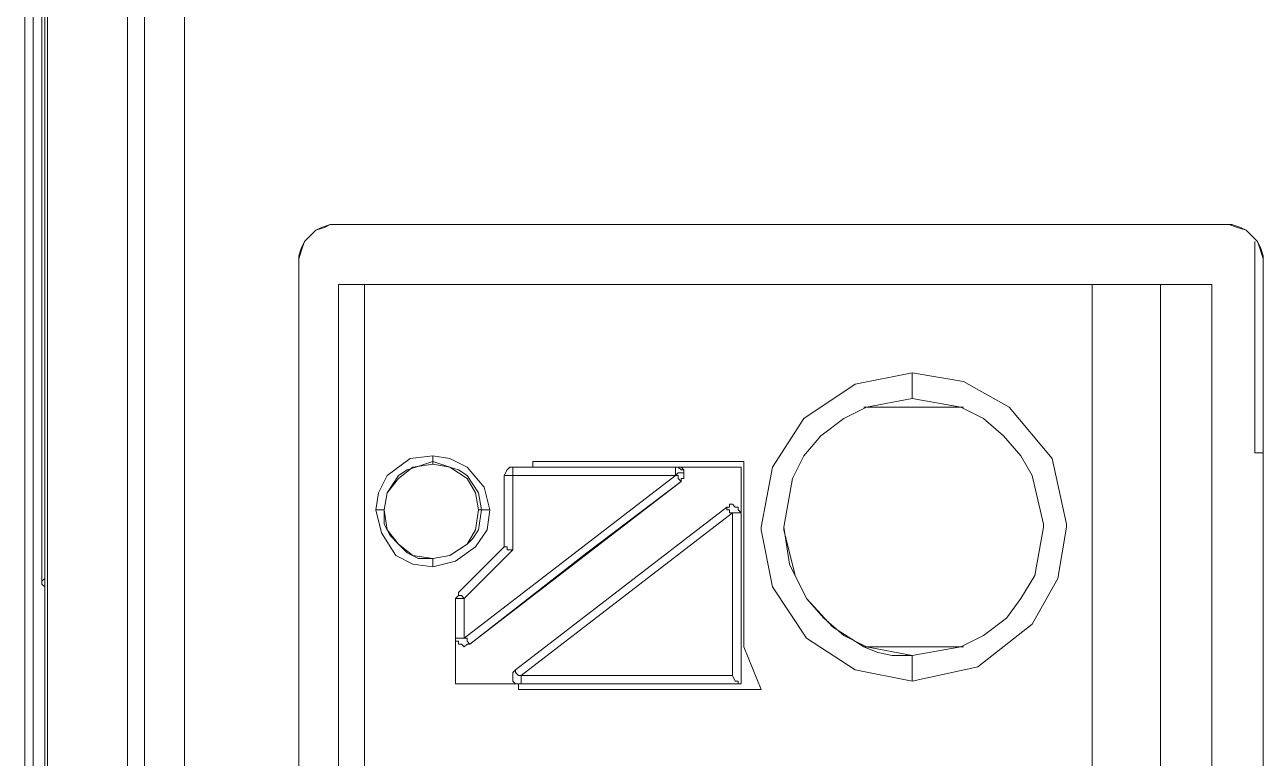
# Model space of a CAD drawing. Header units: centimetres. Extents: x -12.5 to 12.5, y -6.1 to 6.1.
# Drawn here: x -10.485 to -8.954, y 2.333 to 3.24 of the extents above; entities that cross this region are included whole.
import ezdxf

# ---------------------------------------------------------------- set-up
doc = ezdxf.new("R2010")
doc.units = ezdxf.units.CM
doc.header["$MEASUREMENT"] = 0
doc.layers.add('Camada 1', color=7, linetype='Continuous')

msp = doc.modelspace()

# ---------------------------------------------------------------- linework, layer by layer
at = {"layer": 'Camada 1', "lineweight": 9}
for points in [[(-10.48517, -3.75892), (-10.48517, -3.75892), (-10.48517, 3.74466), (-10.48517, 3.74466)], [(-10.47459, 3.72349), (-10.47459, 3.72349), (-10.47459, -3.73776), (-10.47459, -3.73776)], [(-10.464, 3.66352), (-10.464, 3.66352), (-10.464, 2.55227), (-10.464, 2.55227)], [(-10.46048, 2.44644), (-10.46048, 2.44644), (-10.46048, 3.67058), (-10.46048, 3.67058)], [(-10.46048, 2.5558), (-10.46048, 2.5558), (-10.46048, 3.65999), (-10.46048, 3.65999)], [(-10.45695, 3.66705), (-10.45695, 3.66705), (-10.45695, -3.68131), (-10.45695, -3.68131)], [(-10.35817, 3.66705), (-10.35817, 3.66705), (-10.35817, -3.68131), (-10.35817, -3.68131)], [(-10.337, -3.66015), (-10.337, -3.66015), (-10.337, 3.64588), (-10.337, 3.64588)], [(-10.28762, 3.64588), (-10.28762, 3.64588), (-10.28762, -3.66015), (-10.28762, -3.66015)], [(-9.0035, 2.99324), (-9.0035, 2.99324), (-10.09712, 2.99324), (-10.09712, 2.99324)], [(-10.09712, 2.99324), (-10.09712, 2.99324), (-10.09712, 2.99324), (-10.09712, 2.99324)], [(-9.0035, 2.99324), (-9.0035, 2.99324), (-10.09712, 2.99324), (-10.09712, 2.99324)], [(-9.0035, 2.99324), (-9.0035, 2.99324), (-9.0035, 2.99324), (-9.0035, 2.99324)], [(-8.9647, 2.71102), (-8.9647, 2.71102), (-8.9647, 2.97208), (-8.9647, 2.97208)], [(-10.1465, 2.94385), (-10.1465, 2.94385), (-10.1465, 2.09366), (-10.1465, 2.09366)], [(-10.1465, 2.94385), (-10.1465, 2.94385), (-10.1465, 2.94385), (-10.1465, 2.94385)], [(-10.1465, 2.94385), (-10.1465, 2.94385), (-10.1465, 2.18891), (-10.1465, 2.18891)], [(-8.95412, -0.22762), (-8.95412, -0.22762), (-8.95412, 2.94385), (-8.95412, 2.94385)], [(-8.95412, 2.94385), (-8.95412, 2.94385), (-8.95412, 2.94385), (-8.95412, 2.94385)], [(-8.95412, -0.22762), (-8.95412, -0.22762), (-8.95412, 2.94385), (-8.95412, 2.94385)], [(-10.09712, 2.91916), (-10.09712, 2.91916), (-10.09712, 2.41822), (-10.09712, 2.41822)], [(-10.06537, 2.41822), (-10.06537, 2.41822), (-10.06537, 2.91916), (-10.06537, 2.91916)], [(-9.16578, 2.91916), (-9.16578, 2.91916), (-10.06537, 2.91916), (-10.06537, 2.91916)], [(-9.16578, 2.91916), (-9.16578, 2.91916), (-9.16578, -0.21703), (-9.16578, -0.21703)], [(-9.16578, 2.91916), (-9.16578, 2.91916), (-9.08112, 2.91916), (-9.08112, 2.91916)], [(-9.08112, 2.91916), (-9.08112, 2.91916), (-9.08112, 2.41822), (-9.08112, 2.41822)], [(-9.01762, 2.91916), (-9.01762, 2.91916), (-9.01762, 2.41822), (-9.01762, 2.41822)], [(-9.01762, 2.52052), (-9.01762, 2.52052), (-9.01762, 2.91916), (-9.01762, 2.91916)], [(-9.32453, 2.76747), (-9.32453, 2.76747), (-9.448, 2.76747), (-9.448, 2.76747)], [(-8.95412, 2.71102), (-8.95412, 2.71102), (-8.9647, 2.71102), (-8.9647, 2.71102)], [(-9.9807, 2.69691), (-9.9807, 2.69691), (-9.9807, 2.70044), (-9.9807, 2.70044)], [(-9.59617, 2.70044), (-9.59617, 2.70044), (-9.85723, 2.70044), (-9.85723, 2.70044)], [(-9.85723, 2.70044), (-9.85723, 2.70044), (-9.85723, 2.69338), (-9.85723, 2.69338)], [(-9.85723, 2.69338), (-9.85723, 2.69338), (-9.85723, 2.70044), (-9.85723, 2.70044)], [(-9.59617, 2.47113), (-9.59617, 2.47113), (-9.59617, 2.70044), (-9.59617, 2.70044)], [(-9.68084, 2.6828), (-9.68084, 2.6828), (-9.94189, 2.48172), (-9.94189, 2.48172)], [(-9.8925, 2.6828), (-9.8925, 2.6828), (-9.8925, 2.59461), (-9.8925, 2.59461)], [(-9.68084, 2.69338), (-9.68084, 2.69338), (-9.88192, 2.69338), (-9.88192, 2.69338)], [(-9.88192, 2.59108), (-9.88192, 2.59108), (-9.88192, 2.6828), (-9.88192, 2.6828)], [(-9.88192, 2.6828), (-9.88192, 2.6828), (-9.68084, 2.6828), (-9.68084, 2.6828)], [(-9.68084, 2.69338), (-9.68084, 2.69338), (-9.5997, 2.69338), (-9.5997, 2.69338)], [(-9.67025, 2.68633), (-9.67025, 2.68633), (-9.67025, 2.6828), (-9.67025, 2.6828)], [(-9.5997, 2.69338), (-9.5997, 2.69338), (-9.5997, 2.42527), (-9.5997, 2.42527)], [(-9.93484, 2.47466), (-9.93484, 2.47466), (-9.67378, 2.67574), (-9.67378, 2.67574)], [(-9.67378, 2.67574), (-9.67378, 2.67574), (-9.67378, 2.67574), (-9.67378, 2.67574)], [(-10.04067, 2.64047), (-10.04067, 2.64047), (-10.04067, 2.64047), (-10.04067, 2.64047)], [(-10.04067, 2.64047), (-10.04067, 2.64047), (-10.04067, 2.64047), (-10.04067, 2.64047)], [(-9.92073, 2.64047), (-9.92073, 2.64047), (-9.92425, 2.64047), (-9.92425, 2.64047)], [(-9.61734, 2.64399), (-9.61734, 2.64399), (-9.87839, 2.44291), (-9.87839, 2.44291)], [(-9.87134, 2.43586), (-9.87134, 2.43586), (-9.61028, 2.63694), (-9.61028, 2.63694)], [(-9.61028, 2.63694), (-9.61028, 2.63694), (-9.61028, 2.43586), (-9.61028, 2.43586)], [(-9.5997, 2.63694), (-9.5997, 2.63694), (-9.5997, 2.42527), (-9.5997, 2.42527)], [(-9.5997, 2.63694), (-9.5997, 2.63694), (-9.5997, 2.63694), (-9.5997, 2.63694)], [(-9.575, 2.6193), (-9.575, 2.6193), (-9.575, 2.61577), (-9.575, 2.61577)], [(-9.54678, 2.61577), (-9.54678, 2.61577), (-9.54678, 2.6193), (-9.54678, 2.6193)], [(-9.54678, 2.6193), (-9.54678, 2.6193), (-9.54678, 2.6193), (-9.54678, 2.6193)], [(-9.22575, 2.62283), (-9.22575, 2.62283), (-9.22575, 2.6193), (-9.22575, 2.6193)], [(-9.19753, 2.6193), (-9.19753, 2.6193), (-9.19753, 2.62283), (-9.19753, 2.62283)], [(-9.8925, 2.59461), (-9.8925, 2.59461), (-9.94895, 2.53816), (-9.94895, 2.53816)], [(-9.94189, 2.53111), (-9.94189, 2.53111), (-9.88192, 2.59108), (-9.88192, 2.59108)], [(-9.9807, 2.58049), (-9.9807, 2.58049), (-9.9807, 2.58049), (-9.9807, 2.58049)], [(-9.9807, 2.58049), (-9.9807, 2.58049), (-9.9807, 2.58049), (-9.9807, 2.58049)], [(-10.464, 2.55227), (-10.464, 2.55227), (-10.46048, 2.5558), (-10.46048, 2.5558)], [(-10.46048, 2.5558), (-10.46048, 2.5558), (-10.46048, 2.5558), (-10.46048, 2.5558)], [(-9.95248, 2.53111), (-9.95248, 2.53111), (-9.95248, 2.48172), (-9.95248, 2.48172)], [(-9.94895, 2.53463), (-9.94895, 2.53463), (-9.94895, 2.53816), (-9.94895, 2.53816)], [(-9.94189, 2.48172), (-9.94189, 2.48172), (-9.94189, 2.53111), (-9.94189, 2.53111)], [(-9.01762, 2.52052), (-9.01762, 2.52052), (-9.01762, 2.41822), (-9.01762, 2.41822)], [(-9.93484, 2.47466), (-9.93484, 2.47466), (-9.93484, 2.47466), (-9.93484, 2.47466)], [(-9.575, 2.41822), (-9.575, 2.41822), (-9.59617, 2.47113), (-9.59617, 2.47113)], [(-9.448, 2.47113), (-9.448, 2.47113), (-9.32453, 2.47113), (-9.32453, 2.47113)], [(-10.46048, 2.44291), (-10.46048, 2.44291), (-10.46048, 2.44644), (-10.46048, 2.44644)], [(-10.46048, 2.44291), (-10.46048, 2.44291), (-10.46048, 1.54333), (-10.46048, 1.54333)], [(-9.88192, 2.43233), (-9.88192, 2.43233), (-9.88192, 2.43586), (-9.88192, 2.43586)], [(-9.61028, 2.43586), (-9.61028, 2.43586), (-9.87134, 2.43586), (-9.87134, 2.43586)], [(-9.87134, 2.42527), (-9.87134, 2.42527), (-9.95248, 2.42527), (-9.95248, 2.42527)], [(-9.87487, 2.42527), (-9.87487, 2.42527), (-9.87487, 2.41822), (-9.87487, 2.41822)], [(-9.87487, 2.42527), (-9.87487, 2.42527), (-9.87487, 2.41822), (-9.87487, 2.41822)], [(-9.5997, 2.42527), (-9.5997, 2.42527), (-9.87134, 2.42527), (-9.87134, 2.42527)], [(-10.09712, 2.41822), (-10.09712, 2.41822), (-10.09712, -0.21703), (-10.09712, -0.21703)], [(-10.06537, -0.21703), (-10.06537, -0.21703), (-10.06537, 2.41822), (-10.06537, 2.41822)], [(-9.08112, 2.41822), (-9.08112, 2.41822), (-9.08112, 1.9208), (-9.08112, 1.9208)], [(-9.01762, 2.41822), (-9.01762, 2.41822), (-9.01762, -0.21703), (-9.01762, -0.21703)], [(-9.01762, 2.01958), (-9.01762, 2.01958), (-9.01762, 2.41822), (-9.01762, 2.41822)]]:
    msp.add_open_spline(points, degree=3, dxfattribs=at)
for points, knots in [([(-10.1465, 2.94385), (-10.1465, 2.94385), (-10.1465, 2.95444), (-10.1465, 2.95444), (-10.1465, 2.95444), (-10.14298, 2.96502), (-10.14298, 2.96502), (-10.14298, 2.96502), (-10.13945, 2.97208), (-10.13945, 2.97208), (-10.13945, 2.97208), (-10.13239, 2.97913), (-10.13239, 2.97913), (-10.13239, 2.97913), (-10.12534, 2.98619), (-10.12534, 2.98619), (-10.12534, 2.98619), (-10.11828, 2.98972), (-10.11828, 2.98972), (-10.11828, 2.98972), (-10.1077, 2.99324), (-10.1077, 2.99324), (-10.1077, 2.99324), (-10.09712, 2.99324), (-10.09712, 2.99324)], [0, 0, 0, 0, 0.125, 0.125, 0.125, 0.25, 0.25, 0.25, 0.375, 0.375, 0.375, 0.5, 0.5, 0.5, 0.625, 0.625, 0.625, 0.75, 0.75, 0.75, 0.875, 0.875, 0.875, 1, 1, 1, 1]), ([(-10.09712, 2.99324), (-10.09712, 2.99324), (-10.1077, 2.99324), (-10.1077, 2.99324), (-10.1077, 2.99324), (-10.11475, 2.98972), (-10.11475, 2.98972), (-10.11475, 2.98972), (-10.12534, 2.98619), (-10.12534, 2.98619), (-10.12534, 2.98619), (-10.13239, 2.97913), (-10.13239, 2.97913), (-10.13239, 2.97913), (-10.13945, 2.97208), (-10.13945, 2.97208), (-10.13945, 2.97208), (-10.14298, 2.96149), (-10.14298, 2.96149), (-10.14298, 2.96149), (-10.1465, 2.95091), (-10.1465, 2.95091), (-10.1465, 2.95091), (-10.1465, 2.94385), (-10.1465, 2.94385)], [0, 0, 0, 0, 0.125, 0.125, 0.125, 0.25, 0.25, 0.25, 0.375, 0.375, 0.375, 0.5, 0.5, 0.5, 0.625, 0.625, 0.625, 0.75, 0.75, 0.75, 0.875, 0.875, 0.875, 1, 1, 1, 1]), ([(-9.0035, 2.99324), (-9.0035, 2.99324), (-8.99292, 2.99324), (-8.99292, 2.99324), (-8.99292, 2.99324), (-8.98234, 2.98972), (-8.98234, 2.98972), (-8.98234, 2.98972), (-8.97528, 2.98619), (-8.97528, 2.98619), (-8.97528, 2.98619), (-8.96823, 2.97913), (-8.96823, 2.97913), (-8.96823, 2.97913), (-8.96117, 2.97208), (-8.96117, 2.97208), (-8.96117, 2.97208), (-8.95764, 2.96502), (-8.95764, 2.96502), (-8.95764, 2.96502), (-8.95412, 2.95444), (-8.95412, 2.95444), (-8.95412, 2.95444), (-8.95412, 2.94385), (-8.95412, 2.94385)], [0, 0, 0, 0, 0.125, 0.125, 0.125, 0.25, 0.25, 0.25, 0.375, 0.375, 0.375, 0.5, 0.5, 0.5, 0.625, 0.625, 0.625, 0.75, 0.75, 0.75, 0.875, 0.875, 0.875, 1, 1, 1, 1]), ([(-8.95412, 2.94385), (-8.95412, 2.94385), (-8.95412, 2.95091), (-8.95412, 2.95091), (-8.95412, 2.95091), (-8.95764, 2.96149), (-8.95764, 2.96149), (-8.95764, 2.96149), (-8.96117, 2.97208), (-8.96117, 2.97208), (-8.96117, 2.97208), (-8.96823, 2.97913), (-8.96823, 2.97913), (-8.96823, 2.97913), (-8.97528, 2.98619), (-8.97528, 2.98619), (-8.97528, 2.98619), (-8.98587, 2.98972), (-8.98587, 2.98972), (-8.98587, 2.98972), (-8.99645, 2.99324), (-8.99645, 2.99324), (-8.99645, 2.99324), (-9.0035, 2.99324), (-9.0035, 2.99324)], [0, 0, 0, 0, 0.125, 0.125, 0.125, 0.25, 0.25, 0.25, 0.375, 0.375, 0.375, 0.5, 0.5, 0.5, 0.625, 0.625, 0.625, 0.75, 0.75, 0.75, 0.875, 0.875, 0.875, 1, 1, 1, 1]), ([(-10.06537, 2.91916), (-10.06537, 2.91916), (-10.07948, 2.91916), (-10.07948, 2.91916), (-10.07948, 2.91916), (-10.08653, 2.91916), (-10.08653, 2.91916), (-10.08653, 2.91916), (-10.09359, 2.91916), (-10.09359, 2.91916), (-10.09359, 2.91916), (-10.09712, 2.91916), (-10.09712, 2.91916)], [0, 0, 0, 0, 0.25, 0.25, 0.25, 0.5, 0.5, 0.5, 0.75, 0.75, 0.75, 1, 1, 1, 1]), ([(-9.01762, 2.91916), (-9.01762, 2.91916), (-9.02114, 2.91916), (-9.02114, 2.91916), (-9.02114, 2.91916), (-9.03525, 2.91916), (-9.03525, 2.91916), (-9.03525, 2.91916), (-9.05642, 2.91916), (-9.05642, 2.91916), (-9.05642, 2.91916), (-9.08112, 2.91916), (-9.08112, 2.91916)], [0, 0, 0, 0, 0.25, 0.25, 0.25, 0.5, 0.5, 0.5, 0.75, 0.75, 0.75, 1, 1, 1, 1]), ([(-9.38803, 2.8098), (-9.38803, 2.8098), (-9.45859, 2.79569), (-9.45859, 2.79569), (-9.45859, 2.79569), (-9.52209, 2.75336), (-9.52209, 2.75336), (-9.52209, 2.75336), (-9.56089, 2.69338), (-9.56089, 2.69338), (-9.56089, 2.69338), (-9.575, 2.6193), (-9.575, 2.6193)], [0, 0, 0, 0, 0.25, 0.25, 0.25, 0.5, 0.5, 0.5, 0.75, 0.75, 0.75, 1, 1, 1, 1]), ([(-9.19753, 2.62283), (-9.19753, 2.62283), (-9.21517, 2.70397), (-9.21517, 2.70397), (-9.21517, 2.70397), (-9.26809, 2.76747), (-9.26809, 2.76747), (-9.26809, 2.76747), (-9.32453, 2.79922), (-9.32453, 2.79922), (-9.32453, 2.79922), (-9.38803, 2.8098), (-9.38803, 2.8098)], [0, 0, 0, 0, 0.25, 0.25, 0.25, 0.5, 0.5, 0.5, 0.75, 0.75, 0.75, 1, 1, 1, 1]), ([(-9.38803, 2.77805), (-9.38803, 2.77805), (-9.38803, 2.78158), (-9.38803, 2.78158), (-9.38803, 2.78158), (-9.38803, 2.7851), (-9.38803, 2.7851), (-9.38803, 2.7851), (-9.38803, 2.78863), (-9.38803, 2.78863), (-9.38803, 2.78863), (-9.38803, 2.79216), (-9.38803, 2.79216), (-9.38803, 2.79216), (-9.38803, 2.79922), (-9.38803, 2.79922), (-9.38803, 2.79922), (-9.38803, 2.80274), (-9.38803, 2.80274), (-9.38803, 2.80274), (-9.38803, 2.8098), (-9.38803, 2.8098)], [0, 0, 0, 0, 0.1428571, 0.1428571, 0.1428571, 0.2857143, 0.2857143, 0.2857143, 0.4285714, 0.4285714, 0.4285714, 0.5714286, 0.5714286, 0.5714286, 0.7142857, 0.7142857, 0.7142857, 0.8571429, 0.8571429, 0.8571429, 1, 1, 1, 1]), ([(-9.54678, 2.6193), (-9.54678, 2.6193), (-9.5362, 2.67927), (-9.5362, 2.67927), (-9.5362, 2.67927), (-9.52209, 2.70749), (-9.52209, 2.70749), (-9.52209, 2.70749), (-9.50092, 2.73219), (-9.50092, 2.73219), (-9.50092, 2.73219), (-9.4727, 2.75336), (-9.4727, 2.75336), (-9.4727, 2.75336), (-9.44448, 2.76747), (-9.44448, 2.76747), (-9.44448, 2.76747), (-9.38803, 2.77805), (-9.38803, 2.77805)], [0, 0, 0, 0, 0.1666667, 0.1666667, 0.1666667, 0.3333333, 0.3333333, 0.3333333, 0.5, 0.5, 0.5, 0.6666667, 0.6666667, 0.6666667, 0.8333333, 0.8333333, 0.8333333, 1, 1, 1, 1]), ([(-9.38803, 2.77805), (-9.38803, 2.77805), (-9.32806, 2.76747), (-9.32806, 2.76747), (-9.32806, 2.76747), (-9.29984, 2.75336), (-9.29984, 2.75336), (-9.29984, 2.75336), (-9.27514, 2.73219), (-9.27514, 2.73219), (-9.27514, 2.73219), (-9.25398, 2.70749), (-9.25398, 2.70749), (-9.25398, 2.70749), (-9.23987, 2.6828), (-9.23987, 2.6828), (-9.23987, 2.6828), (-9.22575, 2.62283), (-9.22575, 2.62283)], [0, 0, 0, 0, 0.1666667, 0.1666667, 0.1666667, 0.3333333, 0.3333333, 0.3333333, 0.5, 0.5, 0.5, 0.6666667, 0.6666667, 0.6666667, 0.8333333, 0.8333333, 0.8333333, 1, 1, 1, 1]), ([(-9.9807, 2.70749), (-9.9807, 2.70749), (-10.00892, 2.70397), (-10.00892, 2.70397), (-10.00892, 2.70397), (-10.03714, 2.6828), (-10.03714, 2.6828), (-10.03714, 2.6828), (-10.04773, 2.66163), (-10.04773, 2.66163), (-10.04773, 2.66163), (-10.05125, 2.64047), (-10.05125, 2.64047)], [0, 0, 0, 0, 0.25, 0.25, 0.25, 0.5, 0.5, 0.5, 0.75, 0.75, 0.75, 1, 1, 1, 1]), ([(-10.04067, 2.64047), (-10.04067, 2.64047), (-10.03714, 2.66163), (-10.03714, 2.66163), (-10.03714, 2.66163), (-10.03009, 2.67222), (-10.03009, 2.67222), (-10.03009, 2.67222), (-10.02303, 2.6828), (-10.02303, 2.6828), (-10.02303, 2.6828), (-10.01245, 2.68986), (-10.01245, 2.68986), (-10.01245, 2.68986), (-10.00187, 2.69338), (-10.00187, 2.69338), (-10.00187, 2.69338), (-9.9807, 2.70044), (-9.9807, 2.70044)], [0, 0, 0, 0, 0.1666667, 0.1666667, 0.1666667, 0.3333333, 0.3333333, 0.3333333, 0.5, 0.5, 0.5, 0.6666667, 0.6666667, 0.6666667, 0.8333333, 0.8333333, 0.8333333, 1, 1, 1, 1]), ([(-9.9807, 2.69691), (-9.9807, 2.69691), (-10.00539, 2.69338), (-10.00539, 2.69338), (-10.00539, 2.69338), (-10.02303, 2.67927), (-10.02303, 2.67927), (-10.02303, 2.67927), (-10.03714, 2.66163), (-10.03714, 2.66163), (-10.03714, 2.66163), (-10.04067, 2.64047), (-10.04067, 2.64047)], [0, 0, 0, 0, 0.25, 0.25, 0.25, 0.5, 0.5, 0.5, 0.75, 0.75, 0.75, 1, 1, 1, 1]), ([(-9.91014, 2.64047), (-9.91014, 2.64047), (-9.9172, 2.66869), (-9.9172, 2.66869), (-9.9172, 2.66869), (-9.93837, 2.69338), (-9.93837, 2.69338), (-9.93837, 2.69338), (-9.95953, 2.70397), (-9.95953, 2.70397), (-9.95953, 2.70397), (-9.9807, 2.70749), (-9.9807, 2.70749)], [0, 0, 0, 0, 0.25, 0.25, 0.25, 0.5, 0.5, 0.5, 0.75, 0.75, 0.75, 1, 1, 1, 1]), ([(-9.9807, 2.70749), (-9.9807, 2.70749), (-9.9807, 2.70749), (-9.9807, 2.70749), (-9.9807, 2.70749), (-9.9807, 2.70397), (-9.9807, 2.70397), (-9.9807, 2.70397), (-9.9807, 2.70044), (-9.9807, 2.70044)], [0, 0, 0, 0, 0.3333333, 0.3333333, 0.3333333, 0.6666667, 0.6666667, 0.6666667, 1, 1, 1, 1]), ([(-9.9807, 2.70044), (-9.9807, 2.70044), (-9.95953, 2.69338), (-9.95953, 2.69338), (-9.95953, 2.69338), (-9.94895, 2.68986), (-9.94895, 2.68986), (-9.94895, 2.68986), (-9.93837, 2.6828), (-9.93837, 2.6828), (-9.93837, 2.6828), (-9.93131, 2.67222), (-9.93131, 2.67222), (-9.93131, 2.67222), (-9.92425, 2.66163), (-9.92425, 2.66163), (-9.92425, 2.66163), (-9.92073, 2.64047), (-9.92073, 2.64047)], [0, 0, 0, 0, 0.1666667, 0.1666667, 0.1666667, 0.3333333, 0.3333333, 0.3333333, 0.5, 0.5, 0.5, 0.6666667, 0.6666667, 0.6666667, 0.8333333, 0.8333333, 0.8333333, 1, 1, 1, 1]), ([(-9.92425, 2.64047), (-9.92425, 2.64047), (-9.92778, 2.66163), (-9.92778, 2.66163), (-9.92778, 2.66163), (-9.93837, 2.67927), (-9.93837, 2.67927), (-9.93837, 2.67927), (-9.95953, 2.69338), (-9.95953, 2.69338), (-9.95953, 2.69338), (-9.9807, 2.69691), (-9.9807, 2.69691)], [0, 0, 0, 0, 0.25, 0.25, 0.25, 0.5, 0.5, 0.5, 0.75, 0.75, 0.75, 1, 1, 1, 1]), ([(-9.8925, 2.6828), (-9.8925, 2.6828), (-9.88898, 2.68986), (-9.88898, 2.68986), (-9.88898, 2.68986), (-9.88545, 2.69338), (-9.88545, 2.69338), (-9.88545, 2.69338), (-9.88192, 2.69338), (-9.88192, 2.69338)], [0, 0, 0, 0, 0.3333333, 0.3333333, 0.3333333, 0.6666667, 0.6666667, 0.6666667, 1, 1, 1, 1]), ([(-9.8925, 2.6828), (-9.8925, 2.6828), (-9.8925, 2.6828), (-9.8925, 2.6828), (-9.8925, 2.6828), (-9.88898, 2.6828), (-9.88898, 2.6828), (-9.88898, 2.6828), (-9.88545, 2.6828), (-9.88545, 2.6828), (-9.88545, 2.6828), (-9.88192, 2.6828), (-9.88192, 2.6828)], [0, 0, 0, 0, 0.25, 0.25, 0.25, 0.5, 0.5, 0.5, 0.75, 0.75, 0.75, 1, 1, 1, 1]), ([(-9.88192, 2.69338), (-9.88192, 2.69338), (-9.88192, 2.69338), (-9.88192, 2.69338), (-9.88192, 2.69338), (-9.88192, 2.68986), (-9.88192, 2.68986)], [0, 0, 0, 0, 0.5, 0.5, 0.5, 1, 1, 1, 1]), ([(-9.88192, 2.68986), (-9.88192, 2.68986), (-9.88192, 2.68986), (-9.88192, 2.68986), (-9.88192, 2.68986), (-9.88192, 2.6828), (-9.88192, 2.6828)], [0, 0, 0, 0, 0.5, 0.5, 0.5, 1, 1, 1, 1]), ([(-9.68084, 2.6828), (-9.68084, 2.6828), (-9.68084, 2.68986), (-9.68084, 2.68986), (-9.68084, 2.68986), (-9.68084, 2.69338), (-9.68084, 2.69338)], [0, 0, 0, 0, 0.5, 0.5, 0.5, 1, 1, 1, 1]), ([(-9.68084, 2.69338), (-9.68084, 2.69338), (-9.67731, 2.69338), (-9.67731, 2.69338), (-9.67731, 2.69338), (-9.67378, 2.69338), (-9.67378, 2.69338), (-9.67378, 2.69338), (-9.67025, 2.68986), (-9.67025, 2.68986), (-9.67025, 2.68986), (-9.67025, 2.68633), (-9.67025, 2.68633)], [0, 0, 0, 0, 0.25, 0.25, 0.25, 0.5, 0.5, 0.5, 0.75, 0.75, 0.75, 1, 1, 1, 1]), ([(-9.67025, 2.6828), (-9.67025, 2.6828), (-9.67025, 2.68986), (-9.67025, 2.68986), (-9.67025, 2.68986), (-9.67378, 2.68986), (-9.67378, 2.68986), (-9.67378, 2.68986), (-9.67731, 2.69338), (-9.67731, 2.69338), (-9.67731, 2.69338), (-9.68084, 2.69338), (-9.68084, 2.69338)], [0, 0, 0, 0, 0.25, 0.25, 0.25, 0.5, 0.5, 0.5, 0.75, 0.75, 0.75, 1, 1, 1, 1]), ([(-9.68084, 2.6828), (-9.68084, 2.6828), (-9.67731, 2.68633), (-9.67731, 2.68633), (-9.67731, 2.68633), (-9.67378, 2.68633), (-9.67378, 2.68633), (-9.67378, 2.68633), (-9.67025, 2.68633), (-9.67025, 2.68633)], [0, 0, 0, 0, 0.3333333, 0.3333333, 0.3333333, 0.6666667, 0.6666667, 0.6666667, 1, 1, 1, 1]), ([(-9.68084, 2.6828), (-9.68084, 2.6828), (-9.67731, 2.6828), (-9.67731, 2.6828), (-9.67731, 2.6828), (-9.67731, 2.67927), (-9.67731, 2.67927), (-9.67731, 2.67927), (-9.67378, 2.67574), (-9.67378, 2.67574)], [0, 0, 0, 0, 0.3333333, 0.3333333, 0.3333333, 0.6666667, 0.6666667, 0.6666667, 1, 1, 1, 1]), ([(-9.67025, 2.6828), (-9.67025, 2.6828), (-9.67025, 2.6828), (-9.67025, 2.6828), (-9.67025, 2.6828), (-9.67025, 2.67927), (-9.67025, 2.67927), (-9.67025, 2.67927), (-9.67378, 2.67927), (-9.67378, 2.67927), (-9.67378, 2.67927), (-9.67378, 2.67574), (-9.67378, 2.67574)], [0, 0, 0, 0, 0.25, 0.25, 0.25, 0.5, 0.5, 0.5, 0.75, 0.75, 0.75, 1, 1, 1, 1]), ([(-9.67378, 2.67574), (-9.67378, 2.67574), (-9.67378, 2.67927), (-9.67378, 2.67927), (-9.67378, 2.67927), (-9.67025, 2.67927), (-9.67025, 2.67927), (-9.67025, 2.67927), (-9.67025, 2.6828), (-9.67025, 2.6828)], [0, 0, 0, 0, 0.3333333, 0.3333333, 0.3333333, 0.6666667, 0.6666667, 0.6666667, 1, 1, 1, 1]), ([(-9.5997, 2.69338), (-9.5997, 2.69338), (-9.5997, 2.66163), (-9.5997, 2.66163), (-9.5997, 2.66163), (-9.5997, 2.63694), (-9.5997, 2.63694)], [0, 0, 0, 0, 0.5, 0.5, 0.5, 1, 1, 1, 1]), ([(-9.93484, 2.47466), (-9.93484, 2.47466), (-9.7902, 2.58755), (-9.7902, 2.58755), (-9.7902, 2.58755), (-9.67378, 2.67574), (-9.67378, 2.67574)], [0, 0, 0, 0, 0.5, 0.5, 0.5, 1, 1, 1, 1]), ([(-10.05125, 2.64047), (-10.05125, 2.64047), (-10.0442, 2.61224), (-10.0442, 2.61224), (-10.0442, 2.61224), (-10.02656, 2.58402), (-10.02656, 2.58402), (-10.02656, 2.58402), (-10.00539, 2.57344), (-10.00539, 2.57344), (-10.00539, 2.57344), (-9.9807, 2.56991), (-9.9807, 2.56991)], [0, 0, 0, 0, 0.25, 0.25, 0.25, 0.5, 0.5, 0.5, 0.75, 0.75, 0.75, 1, 1, 1, 1]), ([(-10.04067, 2.64047), (-10.04067, 2.64047), (-10.04067, 2.64047), (-10.04067, 2.64047), (-10.04067, 2.64047), (-10.0442, 2.64047), (-10.0442, 2.64047), (-10.0442, 2.64047), (-10.04773, 2.64047), (-10.04773, 2.64047), (-10.04773, 2.64047), (-10.05125, 2.64047), (-10.05125, 2.64047)], [0, 0, 0, 0, 0.25, 0.25, 0.25, 0.5, 0.5, 0.5, 0.75, 0.75, 0.75, 1, 1, 1, 1]), ([(-10.01245, 2.58755), (-10.01245, 2.58755), (-10.02303, 2.59813), (-10.02303, 2.59813), (-10.02303, 2.59813), (-10.03362, 2.60872), (-10.03362, 2.60872), (-10.03362, 2.60872), (-10.04067, 2.62283), (-10.04067, 2.62283), (-10.04067, 2.62283), (-10.04067, 2.64047), (-10.04067, 2.64047)], [0, 0, 0, 0, 0.25, 0.25, 0.25, 0.5, 0.5, 0.5, 0.75, 0.75, 0.75, 1, 1, 1, 1]), ([(-10.04067, 2.64047), (-10.04067, 2.64047), (-10.03714, 2.61577), (-10.03714, 2.61577), (-10.03714, 2.61577), (-10.02303, 2.59813), (-10.02303, 2.59813), (-10.02303, 2.59813), (-10.00539, 2.58402), (-10.00539, 2.58402), (-10.00539, 2.58402), (-9.9807, 2.58049), (-9.9807, 2.58049)], [0, 0, 0, 0, 0.25, 0.25, 0.25, 0.5, 0.5, 0.5, 0.75, 0.75, 0.75, 1, 1, 1, 1]), ([(-9.9807, 2.56991), (-9.9807, 2.56991), (-9.95248, 2.57697), (-9.95248, 2.57697), (-9.95248, 2.57697), (-9.92778, 2.59461), (-9.92778, 2.59461), (-9.92778, 2.59461), (-9.91367, 2.61577), (-9.91367, 2.61577), (-9.91367, 2.61577), (-9.91014, 2.64047), (-9.91014, 2.64047)], [0, 0, 0, 0, 0.25, 0.25, 0.25, 0.5, 0.5, 0.5, 0.75, 0.75, 0.75, 1, 1, 1, 1]), ([(-9.92073, 2.64047), (-9.92073, 2.64047), (-9.92425, 2.61577), (-9.92425, 2.61577), (-9.92425, 2.61577), (-9.93131, 2.60519), (-9.93131, 2.60519), (-9.93131, 2.60519), (-9.93837, 2.59813), (-9.93837, 2.59813), (-9.93837, 2.59813), (-9.94895, 2.59108), (-9.94895, 2.59108), (-9.94895, 2.59108), (-9.95953, 2.58402), (-9.95953, 2.58402), (-9.95953, 2.58402), (-9.9807, 2.58049), (-9.9807, 2.58049)], [0, 0, 0, 0, 0.1666667, 0.1666667, 0.1666667, 0.3333333, 0.3333333, 0.3333333, 0.5, 0.5, 0.5, 0.6666667, 0.6666667, 0.6666667, 0.8333333, 0.8333333, 0.8333333, 1, 1, 1, 1]), ([(-9.9807, 2.58049), (-9.9807, 2.58049), (-9.95953, 2.58402), (-9.95953, 2.58402), (-9.95953, 2.58402), (-9.93837, 2.59813), (-9.93837, 2.59813), (-9.93837, 2.59813), (-9.92778, 2.61577), (-9.92778, 2.61577), (-9.92778, 2.61577), (-9.92425, 2.64047), (-9.92425, 2.64047)], [0, 0, 0, 0, 0.25, 0.25, 0.25, 0.5, 0.5, 0.5, 0.75, 0.75, 0.75, 1, 1, 1, 1]), ([(-9.92073, 2.64047), (-9.92073, 2.64047), (-9.92073, 2.64047), (-9.92073, 2.64047), (-9.92073, 2.64047), (-9.9172, 2.64047), (-9.9172, 2.64047), (-9.9172, 2.64047), (-9.91367, 2.64047), (-9.91367, 2.64047), (-9.91367, 2.64047), (-9.91014, 2.64047), (-9.91014, 2.64047)], [0, 0, 0, 0, 0.25, 0.25, 0.25, 0.5, 0.5, 0.5, 0.75, 0.75, 0.75, 1, 1, 1, 1]), ([(-9.61734, 2.64399), (-9.61734, 2.64399), (-9.61381, 2.64399), (-9.61381, 2.64399), (-9.61381, 2.64399), (-9.61381, 2.64752), (-9.61381, 2.64752), (-9.61381, 2.64752), (-9.61028, 2.64752), (-9.61028, 2.64752), (-9.61028, 2.64752), (-9.60675, 2.64399), (-9.60675, 2.64399)], [0, 0, 0, 0, 0.25, 0.25, 0.25, 0.5, 0.5, 0.5, 0.75, 0.75, 0.75, 1, 1, 1, 1]), ([(-9.61734, 2.64399), (-9.61734, 2.64399), (-9.61734, 2.64399), (-9.61734, 2.64399), (-9.61734, 2.64399), (-9.61734, 2.64047), (-9.61734, 2.64047), (-9.61734, 2.64047), (-9.61381, 2.64047), (-9.61381, 2.64047), (-9.61381, 2.64047), (-9.61381, 2.63694), (-9.61381, 2.63694), (-9.61381, 2.63694), (-9.61028, 2.63694), (-9.61028, 2.63694)], [0, 0, 0, 0, 0.2, 0.2, 0.2, 0.4, 0.4, 0.4, 0.6, 0.6, 0.6, 0.8, 0.8, 0.8, 1, 1, 1, 1]), ([(-9.5997, 2.63694), (-9.5997, 2.63694), (-9.60323, 2.64047), (-9.60323, 2.64047), (-9.60323, 2.64047), (-9.60323, 2.64399), (-9.60323, 2.64399), (-9.60323, 2.64399), (-9.60675, 2.64399), (-9.60675, 2.64399), (-9.60675, 2.64399), (-9.61028, 2.64752), (-9.61028, 2.64752)], [0, 0, 0, 0, 0.25, 0.25, 0.25, 0.5, 0.5, 0.5, 0.75, 0.75, 0.75, 1, 1, 1, 1]), ([(-9.5997, 2.63694), (-9.5997, 2.63694), (-9.60323, 2.63694), (-9.60323, 2.63694), (-9.60323, 2.63694), (-9.60675, 2.63694), (-9.60675, 2.63694), (-9.60675, 2.63694), (-9.61028, 2.63694), (-9.61028, 2.63694)], [0, 0, 0, 0, 0.3333333, 0.3333333, 0.3333333, 0.6666667, 0.6666667, 0.6666667, 1, 1, 1, 1]), ([(-9.60675, 2.64399), (-9.60675, 2.64399), (-9.60323, 2.64399), (-9.60323, 2.64399), (-9.60323, 2.64399), (-9.60323, 2.64047), (-9.60323, 2.64047), (-9.60323, 2.64047), (-9.5997, 2.63694), (-9.5997, 2.63694)], [0, 0, 0, 0, 0.3333333, 0.3333333, 0.3333333, 0.6666667, 0.6666667, 0.6666667, 1, 1, 1, 1]), ([(-9.54678, 2.6193), (-9.54678, 2.6193), (-9.53973, 2.57344), (-9.53973, 2.57344), (-9.53973, 2.57344), (-9.51856, 2.53111), (-9.51856, 2.53111), (-9.51856, 2.53111), (-9.48681, 2.49583), (-9.48681, 2.49583), (-9.48681, 2.49583), (-9.448, 2.47113), (-9.448, 2.47113)], [0, 0, 0, 0, 0.25, 0.25, 0.25, 0.5, 0.5, 0.5, 0.75, 0.75, 0.75, 1, 1, 1, 1]), ([(-9.38803, 2.4288), (-9.38803, 2.4288), (-9.30689, 2.44644), (-9.30689, 2.44644), (-9.30689, 2.44644), (-9.23987, 2.49936), (-9.23987, 2.49936), (-9.23987, 2.49936), (-9.20812, 2.5558), (-9.20812, 2.5558), (-9.20812, 2.5558), (-9.19753, 2.6193), (-9.19753, 2.6193)], [0, 0, 0, 0, 0.25, 0.25, 0.25, 0.5, 0.5, 0.5, 0.75, 0.75, 0.75, 1, 1, 1, 1]), ([(-9.22575, 2.6193), (-9.22575, 2.6193), (-9.23634, 2.55933), (-9.23634, 2.55933), (-9.23634, 2.55933), (-9.25398, 2.53111), (-9.25398, 2.53111), (-9.25398, 2.53111), (-9.27162, 2.50641), (-9.27162, 2.50641), (-9.27162, 2.50641), (-9.29984, 2.48524), (-9.29984, 2.48524), (-9.29984, 2.48524), (-9.32806, 2.47113), (-9.32806, 2.47113), (-9.32806, 2.47113), (-9.38803, 2.46055), (-9.38803, 2.46055)], [0, 0, 0, 0, 0.1666667, 0.1666667, 0.1666667, 0.3333333, 0.3333333, 0.3333333, 0.5, 0.5, 0.5, 0.6666667, 0.6666667, 0.6666667, 0.8333333, 0.8333333, 0.8333333, 1, 1, 1, 1]), ([(-9.575, 2.61577), (-9.575, 2.61577), (-9.56089, 2.54522), (-9.56089, 2.54522), (-9.56089, 2.54522), (-9.51856, 2.48172), (-9.51856, 2.48172), (-9.51856, 2.48172), (-9.45859, 2.44291), (-9.45859, 2.44291), (-9.45859, 2.44291), (-9.38803, 2.4288), (-9.38803, 2.4288)], [0, 0, 0, 0, 0.25, 0.25, 0.25, 0.5, 0.5, 0.5, 0.75, 0.75, 0.75, 1, 1, 1, 1]), ([(-9.38803, 2.46055), (-9.38803, 2.46055), (-9.44448, 2.47113), (-9.44448, 2.47113), (-9.44448, 2.47113), (-9.4727, 2.48524), (-9.4727, 2.48524), (-9.4727, 2.48524), (-9.49739, 2.50641), (-9.49739, 2.50641), (-9.49739, 2.50641), (-9.51856, 2.53111), (-9.51856, 2.53111), (-9.51856, 2.53111), (-9.53267, 2.55933), (-9.53267, 2.55933), (-9.53267, 2.55933), (-9.54678, 2.61577), (-9.54678, 2.61577)], [0, 0, 0, 0, 0.1666667, 0.1666667, 0.1666667, 0.3333333, 0.3333333, 0.3333333, 0.5, 0.5, 0.5, 0.6666667, 0.6666667, 0.6666667, 0.8333333, 0.8333333, 0.8333333, 1, 1, 1, 1]), ([(-9.9807, 2.58049), (-9.9807, 2.58049), (-9.99834, 2.58049), (-9.99834, 2.58049), (-9.99834, 2.58049), (-10.01245, 2.58755), (-10.01245, 2.58755)], [0, 0, 0, 0, 0.5, 0.5, 0.5, 1, 1, 1, 1]), ([(-9.8925, 2.59461), (-9.8925, 2.59461), (-9.8925, 2.59461), (-9.8925, 2.59461), (-9.8925, 2.59461), (-9.88898, 2.59461), (-9.88898, 2.59461), (-9.88898, 2.59461), (-9.88898, 2.59108), (-9.88898, 2.59108), (-9.88898, 2.59108), (-9.88545, 2.59108), (-9.88545, 2.59108), (-9.88545, 2.59108), (-9.88192, 2.59108), (-9.88192, 2.59108)], [0, 0, 0, 0, 0.2, 0.2, 0.2, 0.4, 0.4, 0.4, 0.6, 0.6, 0.6, 0.8, 0.8, 0.8, 1, 1, 1, 1]), ([(-9.9807, 2.58049), (-9.9807, 2.58049), (-9.9807, 2.58049), (-9.9807, 2.58049), (-9.9807, 2.58049), (-9.9807, 2.57697), (-9.9807, 2.57697), (-9.9807, 2.57697), (-9.9807, 2.57344), (-9.9807, 2.57344), (-9.9807, 2.57344), (-9.9807, 2.56991), (-9.9807, 2.56991)], [0, 0, 0, 0, 0.25, 0.25, 0.25, 0.5, 0.5, 0.5, 0.75, 0.75, 0.75, 1, 1, 1, 1]), ([(-10.46048, 2.54522), (-10.46048, 2.54522), (-10.46048, 2.54522), (-10.46048, 2.54522), (-10.46048, 2.54522), (-10.464, 2.54874), (-10.464, 2.54874), (-10.464, 2.54874), (-10.464, 2.55227), (-10.464, 2.55227)], [0, 0, 0, 0, 0.3333333, 0.3333333, 0.3333333, 0.6666667, 0.6666667, 0.6666667, 1, 1, 1, 1]), ([(-10.46048, 2.54874), (-10.46048, 2.54874), (-10.46048, 2.55227), (-10.46048, 2.55227), (-10.46048, 2.55227), (-10.46048, 2.5558), (-10.46048, 2.5558)], [0, 0, 0, 0, 0.5, 0.5, 0.5, 1, 1, 1, 1]), ([(-9.95248, 2.53111), (-9.95248, 2.53111), (-9.94895, 2.53463), (-9.94895, 2.53463), (-9.94895, 2.53463), (-9.94895, 2.53816), (-9.94895, 2.53816)], [0, 0, 0, 0, 0.5, 0.5, 0.5, 1, 1, 1, 1]), ([(-9.94895, 2.53111), (-9.94895, 2.53111), (-9.94895, 2.53111), (-9.94895, 2.53111), (-9.94895, 2.53111), (-9.95248, 2.53111), (-9.95248, 2.53111)], [0, 0, 0, 0, 0.5, 0.5, 0.5, 1, 1, 1, 1]), ([(-9.94189, 2.53111), (-9.94189, 2.53111), (-9.94189, 2.53111), (-9.94189, 2.53111), (-9.94189, 2.53111), (-9.94542, 2.53463), (-9.94542, 2.53463), (-9.94542, 2.53463), (-9.94895, 2.53463), (-9.94895, 2.53463)], [0, 0, 0, 0, 0.3333333, 0.3333333, 0.3333333, 0.6666667, 0.6666667, 0.6666667, 1, 1, 1, 1]), ([(-9.94189, 2.53111), (-9.94189, 2.53111), (-9.94542, 2.53111), (-9.94542, 2.53111), (-9.94542, 2.53111), (-9.94895, 2.53111), (-9.94895, 2.53111)], [0, 0, 0, 0, 0.5, 0.5, 0.5, 1, 1, 1, 1]), ([(-9.95248, 2.48172), (-9.95248, 2.48172), (-9.94895, 2.48172), (-9.94895, 2.48172), (-9.94895, 2.48172), (-9.94542, 2.48172), (-9.94542, 2.48172), (-9.94542, 2.48172), (-9.94189, 2.48172), (-9.94189, 2.48172)], [0, 0, 0, 0, 0.3333333, 0.3333333, 0.3333333, 0.6666667, 0.6666667, 0.6666667, 1, 1, 1, 1]), ([(-9.94542, 2.47466), (-9.94542, 2.47466), (-9.94895, 2.47466), (-9.94895, 2.47466), (-9.94895, 2.47466), (-9.94895, 2.47819), (-9.94895, 2.47819), (-9.94895, 2.47819), (-9.95248, 2.47819), (-9.95248, 2.47819), (-9.95248, 2.47819), (-9.95248, 2.48172), (-9.95248, 2.48172)], [0, 0, 0, 0, 0.25, 0.25, 0.25, 0.5, 0.5, 0.5, 0.75, 0.75, 0.75, 1, 1, 1, 1]), ([(-9.95248, 2.42527), (-9.95248, 2.42527), (-9.95248, 2.45702), (-9.95248, 2.45702), (-9.95248, 2.45702), (-9.95248, 2.48172), (-9.95248, 2.48172)], [0, 0, 0, 0, 0.5, 0.5, 0.5, 1, 1, 1, 1]), ([(-9.93484, 2.47466), (-9.93484, 2.47466), (-9.93484, 2.47466), (-9.93484, 2.47466), (-9.93484, 2.47466), (-9.93837, 2.47819), (-9.93837, 2.47819), (-9.93837, 2.47819), (-9.93837, 2.48172), (-9.93837, 2.48172), (-9.93837, 2.48172), (-9.94189, 2.48172), (-9.94189, 2.48172)], [0, 0, 0, 0, 0.25, 0.25, 0.25, 0.5, 0.5, 0.5, 0.75, 0.75, 0.75, 1, 1, 1, 1]), ([(-9.93484, 2.47466), (-9.93484, 2.47466), (-9.93837, 2.47466), (-9.93837, 2.47466), (-9.93837, 2.47466), (-9.94189, 2.47113), (-9.94189, 2.47113), (-9.94189, 2.47113), (-9.94542, 2.47466), (-9.94542, 2.47466)], [0, 0, 0, 0, 0.3333333, 0.3333333, 0.3333333, 0.6666667, 0.6666667, 0.6666667, 1, 1, 1, 1]), ([(-9.94189, 2.47113), (-9.94189, 2.47113), (-9.94189, 2.47113), (-9.94189, 2.47113), (-9.94189, 2.47113), (-9.93837, 2.47466), (-9.93837, 2.47466), (-9.93837, 2.47466), (-9.93484, 2.47466), (-9.93484, 2.47466)], [0, 0, 0, 0, 0.3333333, 0.3333333, 0.3333333, 0.6666667, 0.6666667, 0.6666667, 1, 1, 1, 1]), ([(-9.448, 2.47113), (-9.448, 2.47113), (-9.43037, 2.46408), (-9.43037, 2.46408), (-9.43037, 2.46408), (-9.41273, 2.46055), (-9.41273, 2.46055), (-9.41273, 2.46055), (-9.39862, 2.46055), (-9.39862, 2.46055), (-9.39862, 2.46055), (-9.38803, 2.46055), (-9.38803, 2.46055)], [0, 0, 0, 0, 0.25, 0.25, 0.25, 0.5, 0.5, 0.5, 0.75, 0.75, 0.75, 1, 1, 1, 1]), ([(-9.38803, 2.46055), (-9.38803, 2.46055), (-9.38803, 2.46055), (-9.38803, 2.46055), (-9.38803, 2.46055), (-9.38803, 2.45702), (-9.38803, 2.45702), (-9.38803, 2.45702), (-9.38803, 2.45349), (-9.38803, 2.45349), (-9.38803, 2.45349), (-9.38803, 2.44997), (-9.38803, 2.44997), (-9.38803, 2.44997), (-9.38803, 2.44644), (-9.38803, 2.44644), (-9.38803, 2.44644), (-9.38803, 2.43938), (-9.38803, 2.43938), (-9.38803, 2.43938), (-9.38803, 2.43586), (-9.38803, 2.43586), (-9.38803, 2.43586), (-9.38803, 2.4288), (-9.38803, 2.4288)], [0, 0, 0, 0, 0.125, 0.125, 0.125, 0.25, 0.25, 0.25, 0.375, 0.375, 0.375, 0.5, 0.5, 0.5, 0.625, 0.625, 0.625, 0.75, 0.75, 0.75, 0.875, 0.875, 0.875, 1, 1, 1, 1]), ([(-9.88192, 2.43586), (-9.88192, 2.43586), (-9.88192, 2.43586), (-9.88192, 2.43586), (-9.88192, 2.43586), (-9.88192, 2.43938), (-9.88192, 2.43938), (-9.88192, 2.43938), (-9.87839, 2.44291), (-9.87839, 2.44291)], [0, 0, 0, 0, 0.3333333, 0.3333333, 0.3333333, 0.6666667, 0.6666667, 0.6666667, 1, 1, 1, 1]), ([(-9.87839, 2.44291), (-9.87839, 2.44291), (-9.87839, 2.44291), (-9.87839, 2.44291), (-9.87839, 2.44291), (-9.87839, 2.43938), (-9.87839, 2.43938), (-9.87839, 2.43938), (-9.87487, 2.43586), (-9.87487, 2.43586), (-9.87487, 2.43586), (-9.87134, 2.43586), (-9.87134, 2.43586)], [0, 0, 0, 0, 0.25, 0.25, 0.25, 0.5, 0.5, 0.5, 0.75, 0.75, 0.75, 1, 1, 1, 1]), ([(-9.87134, 2.43586), (-9.87134, 2.43586), (-9.87134, 2.43233), (-9.87134, 2.43233), (-9.87134, 2.43233), (-9.87134, 2.4288), (-9.87134, 2.4288), (-9.87134, 2.4288), (-9.87134, 2.42527), (-9.87134, 2.42527)], [0, 0, 0, 0, 0.3333333, 0.3333333, 0.3333333, 0.6666667, 0.6666667, 0.6666667, 1, 1, 1, 1]), ([(-9.5997, 2.42527), (-9.5997, 2.42527), (-9.60323, 2.42527), (-9.60323, 2.42527), (-9.60323, 2.42527), (-9.60323, 2.4288), (-9.60323, 2.4288), (-9.60323, 2.4288), (-9.60675, 2.4288), (-9.60675, 2.4288), (-9.60675, 2.4288), (-9.61028, 2.43586), (-9.61028, 2.43586)], [0, 0, 0, 0, 0.25, 0.25, 0.25, 0.5, 0.5, 0.5, 0.75, 0.75, 0.75, 1, 1, 1, 1]), ([(-9.87134, 2.42527), (-9.87134, 2.42527), (-9.87487, 2.42527), (-9.87487, 2.42527), (-9.87487, 2.42527), (-9.87839, 2.42527), (-9.87839, 2.42527), (-9.87839, 2.42527), (-9.88192, 2.4288), (-9.88192, 2.4288), (-9.88192, 2.4288), (-9.88192, 2.43233), (-9.88192, 2.43233)], [0, 0, 0, 0, 0.25, 0.25, 0.25, 0.5, 0.5, 0.5, 0.75, 0.75, 0.75, 1, 1, 1, 1]), ([(-9.575, 2.41822), (-9.575, 2.41822), (-9.74434, 2.41822), (-9.74434, 2.41822), (-9.74434, 2.41822), (-9.87487, 2.41822), (-9.87487, 2.41822)], [0, 0, 0, 0, 0.5, 0.5, 0.5, 1, 1, 1, 1])]:
    msp.add_open_spline(points, degree=3, knots=knots, dxfattribs=at)

doc.saveas('drawing.dxf')
